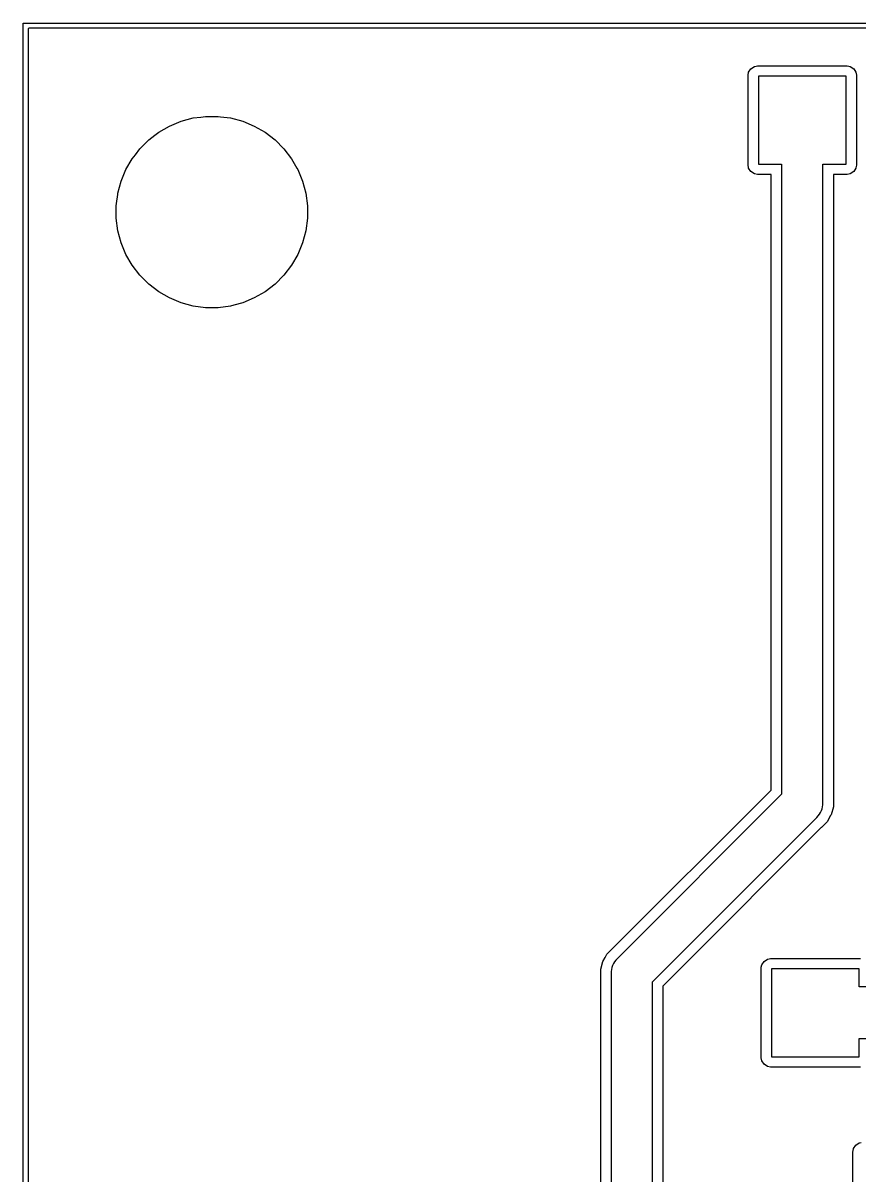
# Model space of a CAD drawing. Header units: metres. Extents: x 44.9 to 117.2, y -105.5 to -49.4.
# Drawn here: x 44.86 to 61.06, y -71.74 to -49.43 of the extents above; entities that cross this region are included whole.
import ezdxf

# ---------------------------------------------------------------- set-up
doc = ezdxf.new("R2010")
doc.units = ezdxf.units.M

msp = doc.modelspace()

# ---------------------------------------------------------------- linework, layer by layer
for points in [[(44.858, -105.51), (44.858, -49.43), (117.242, -49.43), (117.242, -105.51), (44.858, -105.51)], [(92.696, -49.53), (44.97, -49.53), (44.961, -49.533), (44.958, -49.542), (44.958, -91.883), (44.961, -91.891), (44.97, -91.894), (92.696, -91.894)], [(56.041, -72.564), (56.041, -67.898), (56.041, -67.898), (56.041, -67.898), (56.041, -67.898), (56.041, -67.898), (56.041, -67.739), (56.041, -67.739), (56.041, -67.739), (56.041, -67.739), (56.041, -67.739), (56.041, -67.739), (56.041, -67.739), (56.041, -67.739), (56.082, -67.586), (56.082, -67.586), (56.082, -67.586), (56.082, -67.586), (56.082, -67.586), (56.082, -67.586), (56.082, -67.586), (56.082, -67.586), (56.126, -67.511), (56.161, -67.449), (56.161, -67.449), (56.161, -67.449), (56.161, -67.449), (56.161, -67.449), (56.161, -67.449), (56.161, -67.449), (56.161, -67.449), (59.34, -64.271), (59.343, -64.262), (59.343, -52.37), (59.34, -52.362), (59.332, -52.359), (59.074, -52.359), (59.074, -52.359), (59.074, -52.359), (59.074, -52.359), (59.074, -52.359), (59.074, -52.359), (59.016, -52.347), (59.016, -52.347), (59.016, -52.347), (59.016, -52.347), (59.016, -52.347), (59.016, -52.347), (59.016, -52.347), (59.016, -52.347), (59.016, -52.347), (59.016, -52.347), (58.949, -52.303), (58.949, -52.303), (58.949, -52.303), (58.949, -52.303), (58.949, -52.303), (58.949, -52.303), (58.949, -52.303), (58.949, -52.303), (58.949, -52.303), (58.949, -52.303), (58.949, -52.303), (58.949, -52.303), (58.905, -52.236), (58.905, -52.236), (58.905, -52.236), (58.905, -52.236), (58.905, -52.236), (58.905, -52.236), (58.905, -52.236), (58.905, -52.236), (58.905, -52.236), (58.905, -52.236), (58.905, -52.236), (58.905, -52.236), (58.905, -52.236), (58.905, -52.236), (58.905, -52.236), (58.903, -52.228), (58.893, -52.178), (58.893, -52.178), (58.893, -52.178), (58.893, -52.178), (58.893, -52.178), (58.893, -52.178), (58.893, -50.438), (58.893, -50.438), (58.893, -50.438), (58.893, -50.438), (58.893, -50.438), (58.893, -50.438), (58.905, -50.38), (58.905, -50.38), (58.905, -50.38), (58.905, -50.38), (58.905, -50.38), (58.905, -50.38), (58.905, -50.38), (58.905, -50.38), (58.905, -50.38), (58.905, -50.38), (58.905, -50.38), (58.905, -50.38), (58.949, -50.313), (58.949, -50.313), (58.949, -50.313), (58.949, -50.313), (58.949, -50.313), (58.949, -50.313), (58.949, -50.313), (58.949, -50.313), (58.949, -50.313), (58.949, -50.313), (58.949, -50.313), (58.949, -50.313), (59.016, -50.269), (59.016, -50.269), (59.016, -50.269), (59.016, -50.269), (59.016, -50.269), (59.016, -50.269), (59.016, -50.269), (59.016, -50.269), (59.016, -50.269), (59.016, -50.269), (59.016, -50.269), (59.016, -50.269), (59.051, -50.262), (59.074, -50.257), (59.074, -50.257), (59.074, -50.257), (59.074, -50.257), (59.074, -50.257), (59.074, -50.257), (60.814, -50.257), (60.814, -50.257), (60.814, -50.257), (60.814, -50.257), (60.814, -50.257), (60.814, -50.257), (60.843, -50.263), (60.872, -50.269), (60.872, -50.269), (60.872, -50.269), (60.872, -50.269), (60.872, -50.269), (60.872, -50.269), (60.872, -50.269), (60.872, -50.269), (60.872, -50.269), (60.872, -50.269), (60.872, -50.269), (60.872, -50.269), (60.872, -50.269), (60.872, -50.269), (60.872, -50.269), (60.872, -50.269), (60.872, -50.269), (60.872, -50.269), (60.872, -50.269), (60.872, -50.269), (60.872, -50.269), (60.872, -50.269), (60.872, -50.269), (60.872, -50.269), (60.872, -50.269), (60.872, -50.269), (60.872, -50.269), (60.872, -50.269), (60.872, -50.269), (60.872, -50.269), (60.872, -50.269), (60.872, -50.269), (60.872, -50.269), (60.872, -50.269), (60.872, -50.269), (60.872, -50.269), (60.872, -50.269), (60.872, -50.269), (60.872, -50.269), (60.872, -50.269), (60.872, -50.269), (60.872, -50.269), (60.872, -50.269), (60.872, -50.269), (60.872, -50.269), (60.872, -50.269), (60.872, -50.269), (60.872, -50.269), (60.872, -50.269), (60.872, -50.269), (60.872, -50.269), (60.872, -50.269), (60.872, -50.269), (60.872, -50.269), (60.872, -50.269), (60.872, -50.269), (60.872, -50.269), (60.872, -50.269), (60.872, -50.269), (60.872, -50.269), (60.872, -50.269), (60.872, -50.269), (60.872, -50.269), (60.872, -50.269), (60.872, -50.269), (60.872, -50.269), (60.872, -50.269), (60.872, -50.269), (60.872, -50.269), (60.872, -50.269), (60.939, -50.313), (60.939, -50.313), (60.939, -50.313), (60.939, -50.313), (60.939, -50.313), (60.939, -50.313), (60.939, -50.313), (60.939, -50.313), (60.939, -50.313), (60.939, -50.313), (60.939, -50.313), (60.939, -50.313), (60.983, -50.38), (60.983, -50.38), (60.983, -50.38), (60.983, -50.38), (60.983, -50.38), (60.983, -50.38), (60.983, -50.38), (60.983, -50.38), (60.983, -50.38), (60.983, -50.38), (60.983, -50.383), (60.995, -50.438), (60.995, -50.438), (60.995, -50.438), (60.995, -50.438), (60.995, -50.438), (60.995, -50.438), (60.995, -52.178), (60.995, -52.178), (60.995, -52.178), (60.995, -52.178), (60.995, -52.178), (60.995, -52.178), (60.983, -52.233), (60.983, -52.236), (60.983, -52.236), (60.983, -52.236), (60.983, -52.236), (60.983, -52.236), (60.983, -52.236), (60.983, -52.236), (60.983, -52.236), (60.983, -52.236), (60.983, -52.236), (60.939, -52.303), (60.939, -52.303), (60.939, -52.303), (60.939, -52.303), (60.939, -52.303), (60.939, -52.303), (60.939, -52.303), (60.939, -52.303), (60.939, -52.303), (60.939, -52.303), (60.872, -52.347), (60.872, -52.347), (60.872, -52.347), (60.872, -52.347), (60.872, -52.347), (60.872, -52.347), (60.872, -52.347), (60.872, -52.347), (60.872, -52.347), (60.872, -52.347), (60.814, -52.359), (60.814, -52.359), (60.814, -52.359), (60.814, -52.359), (60.814, -52.359), (60.814, -52.359), (60.556, -52.359), (60.548, -52.362), (60.545, -52.37), (60.545, -64.595), (60.545, -64.595), (60.545, -64.595), (60.545, -64.595), (60.545, -64.595), (60.545, -64.595), (60.545, -64.595), (60.545, -64.595), (60.504, -64.748), (60.504, -64.748), (60.504, -64.748), (60.504, -64.748), (60.504, -64.748), (60.504, -64.748), (60.504, -64.748), (60.504, -64.748), (60.493, -64.766), (60.425, -64.885), (60.425, -64.885), (60.425, -64.885), (60.425, -64.885), (60.425, -64.885), (60.425, -64.885), (60.425, -64.885), (60.425, -64.885), (60.313, -64.997), (60.313, -64.997), (60.313, -64.997), (60.313, -64.997), (60.313, -64.997), (60.313, -64.997), (60.313, -64.997), (60.313, -64.997), (60.313, -64.997), (60.313, -64.997), (60.313, -64.997), (60.313, -64.997), (60.313, -64.997), (60.313, -64.997), (60.313, -64.997), (60.313, -64.997), (60.313, -64.997), (60.313, -64.997), (60.313, -64.997), (60.312, -64.997), (60.312, -64.997), (60.312, -64.997), (60.312, -64.997), (60.312, -64.997), (60.312, -64.997), (60.312, -64.997), (60.312, -64.997), (60.312, -64.997), (57.599, -67.71), (57.246, -68.063), (57.243, -68.071), (57.243, -72.39)], [(57.042, -72.478), (57.042, -67.984), (57.042, -67.984), (57.042, -67.984), (57.042, -67.984), (57.042, -67.984), (57.042, -67.984), (57.042, -67.984), (57.042, -67.984), (57.042, -67.984), (57.042, -67.984), (57.042, -67.984), (57.042, -67.984), (57.042, -67.984), (57.042, -67.984), (57.042, -67.984), (57.042, -67.984), (57.042, -67.984), (57.042, -67.984), (60.227, -64.799), (60.253, -64.77), (60.277, -64.738), (60.297, -64.705), (60.314, -64.669), (60.327, -64.632), (60.327, -64.632), (60.337, -64.594), (60.342, -64.555), (60.344, -64.516), (60.344, -52.158), (60.344, -52.158), (60.344, -52.158), (60.344, -52.158), (60.344, -52.158), (60.344, -52.158), (60.344, -52.158), (60.344, -52.158), (60.344, -52.158), (60.344, -52.158), (60.344, -52.158), (60.344, -52.158), (60.344, -52.158), (60.344, -52.158), (60.344, -52.158), (60.344, -52.158), (60.344, -52.158), (60.344, -52.158), (60.344, -52.158), (60.344, -52.158), (60.344, -52.158), (60.344, -52.158), (60.344, -52.158), (60.344, -52.158), (60.344, -52.158), (60.344, -52.158), (60.344, -52.158), (60.344, -52.158), (60.344, -52.158), (60.344, -52.158), (60.344, -52.158), (60.344, -52.158), (60.344, -52.158), (60.344, -52.158), (60.794, -52.158), (60.794, -50.458), (59.094, -50.458), (59.094, -52.158), (59.544, -52.158), (59.544, -52.158), (59.544, -52.158), (59.544, -52.158), (59.544, -52.158), (59.544, -52.158), (59.544, -52.158), (59.544, -52.158), (59.544, -52.158), (59.544, -52.158), (59.544, -52.158), (59.544, -52.158), (59.544, -52.158), (59.544, -52.158), (59.544, -52.158), (59.544, -52.158), (59.544, -52.158), (59.544, -52.158), (59.544, -52.158), (59.544, -52.158), (59.544, -52.158), (59.544, -52.158), (59.544, -52.158), (59.544, -52.158), (59.544, -52.158), (59.544, -52.158), (59.544, -52.158), (59.544, -52.158), (59.544, -52.158), (59.544, -52.158), (59.544, -52.158), (59.544, -52.158), (59.544, -52.158), (59.544, -52.158), (59.544, -64.35), (59.544, -64.35), (59.544, -64.35), (59.544, -64.35), (59.544, -64.35), (59.544, -64.35), (59.544, -64.35), (59.544, -64.35), (59.544, -64.35), (59.544, -64.35), (59.544, -64.35), (59.544, -64.35), (59.544, -64.35), (59.544, -64.35), (59.544, -64.35), (59.544, -64.35), (59.544, -64.35), (59.544, -64.35), (56.359, -67.535), (56.333, -67.564), (56.309, -67.596), (56.289, -67.629), (56.272, -67.665), (56.259, -67.702), (56.259, -67.702), (56.249, -67.74), (56.244, -67.779), (56.242, -67.818), (56.242, -78.187)], [(46.663, -52.965), (46.669, -52.92), (46.692, -52.75), (46.695, -52.724), (46.695, -52.724), (46.695, -52.724), (46.695, -52.724), (46.695, -52.724), (46.695, -52.724), (46.695, -52.724), (46.695, -52.724), (46.695, -52.724), (46.695, -52.724), (46.695, -52.724), (46.695, -52.724), (46.695, -52.724), (46.695, -52.724), (46.695, -52.724), (46.695, -52.724), (46.758, -52.49), (46.758, -52.49), (46.758, -52.49), (46.758, -52.49), (46.758, -52.49), (46.758, -52.49), (46.758, -52.49), (46.758, -52.49), (46.758, -52.49), (46.758, -52.49), (46.758, -52.49), (46.851, -52.266), (46.851, -52.266), (46.851, -52.266), (46.851, -52.266), (46.972, -52.056), (46.972, -52.056), (46.972, -52.056), (46.972, -52.056), (47.032, -51.978), (47.12, -51.863), (47.12, -51.863), (47.12, -51.863), (47.12, -51.863), (47.12, -51.863), (47.12, -51.863), (47.12, -51.863), (47.12, -51.863), (47.12, -51.863), (47.12, -51.863), (47.12, -51.863), (47.12, -51.863), (47.12, -51.863), (47.291, -51.692), (47.291, -51.692), (47.291, -51.692), (47.291, -51.692), (47.291, -51.692), (47.291, -51.692), (47.291, -51.692), (47.291, -51.692), (47.291, -51.692), (47.291, -51.692), (47.291, -51.692), (47.291, -51.692), (47.291, -51.692), (47.412, -51.599), (47.484, -51.544), (47.484, -51.544), (47.484, -51.544), (47.484, -51.544), (47.694, -51.423), (47.694, -51.423), (47.694, -51.423), (47.694, -51.423), (47.918, -51.33), (47.918, -51.33), (47.918, -51.33), (47.918, -51.33), (47.918, -51.33), (47.918, -51.33), (47.918, -51.33), (47.918, -51.33), (47.918, -51.33), (47.918, -51.33), (47.918, -51.33), (48.152, -51.267), (48.152, -51.267), (48.152, -51.267), (48.152, -51.267), (48.152, -51.267), (48.152, -51.267), (48.152, -51.267), (48.152, -51.267), (48.152, -51.267), (48.152, -51.267), (48.152, -51.267), (48.152, -51.267), (48.152, -51.267), (48.152, -51.267), (48.152, -51.267), (48.152, -51.267), (48.3, -51.248), (48.393, -51.235), (48.393, -51.235), (48.393, -51.235), (48.393, -51.235), (48.635, -51.235), (48.635, -51.235), (48.635, -51.235), (48.635, -51.235), (48.682, -51.242), (48.876, -51.267), (48.876, -51.267), (48.876, -51.267), (48.876, -51.267), (48.876, -51.267), (48.876, -51.267), (48.876, -51.267), (48.876, -51.267), (48.876, -51.267), (49.11, -51.33), (49.11, -51.33), (49.11, -51.33), (49.11, -51.33), (49.334, -51.423), (49.334, -51.423), (49.334, -51.423), (49.334, -51.423), (49.544, -51.544), (49.544, -51.544), (49.544, -51.544), (49.544, -51.544), (49.544, -51.544), (49.544, -51.544), (49.544, -51.544), (49.544, -51.544), (49.544, -51.544), (49.544, -51.544), (49.544, -51.544), (49.737, -51.692), (49.737, -51.692), (49.737, -51.692), (49.737, -51.692), (49.908, -51.863), (49.908, -51.863), (49.908, -51.863), (49.908, -51.863), (50.056, -52.056), (50.056, -52.056), (50.056, -52.056), (50.056, -52.056), (50.056, -52.056), (50.056, -52.056), (50.056, -52.056), (50.056, -52.056), (50.16, -52.236), (50.177, -52.266), (50.177, -52.266), (50.177, -52.266), (50.177, -52.266), (50.27, -52.49), (50.27, -52.49), (50.27, -52.49), (50.27, -52.49), (50.333, -52.724), (50.333, -52.724), (50.333, -52.724), (50.333, -52.724), (50.365, -52.965), (50.365, -52.965), (50.365, -52.965), (50.365, -52.965), (50.365, -53.207), (50.365, -53.207), (50.365, -53.207), (50.365, -53.207), (50.333, -53.448), (50.333, -53.448), (50.333, -53.448), (50.333, -53.448), (50.27, -53.682), (50.27, -53.682), (50.27, -53.682), (50.27, -53.682), (50.177, -53.906), (50.177, -53.906), (50.177, -53.906), (50.177, -53.906), (50.056, -54.116), (50.056, -54.116), (50.056, -54.116), (50.056, -54.116), (49.908, -54.309), (49.908, -54.309), (49.908, -54.309), (49.908, -54.309), (49.737, -54.48), (49.737, -54.48), (49.737, -54.48), (49.737, -54.48), (49.544, -54.628), (49.544, -54.628), (49.544, -54.628), (49.544, -54.628), (49.334, -54.749), (49.334, -54.749), (49.334, -54.749), (49.334, -54.749), (49.11, -54.842), (49.11, -54.842), (49.11, -54.842), (49.11, -54.842), (48.937, -54.888), (48.876, -54.905), (48.876, -54.905), (48.876, -54.905), (48.876, -54.905), (48.876, -54.905), (48.876, -54.905), (48.876, -54.905), (48.876, -54.905), (48.876, -54.905), (48.876, -54.905), (48.876, -54.905), (48.876, -54.905), (48.876, -54.905), (48.635, -54.937), (48.635, -54.937), (48.635, -54.937), (48.635, -54.937), (48.393, -54.937), (48.393, -54.937), (48.393, -54.937), (48.393, -54.937), (48.152, -54.905), (48.152, -54.905), (48.152, -54.905), (48.152, -54.905), (48.152, -54.905), (48.152, -54.905), (48.152, -54.905), (48.152, -54.905), (48.152, -54.905), (48.152, -54.905), (48.152, -54.905), (48.152, -54.905), (48.152, -54.905), (47.918, -54.842), (47.918, -54.842), (47.918, -54.842), (47.918, -54.842), (47.918, -54.842), (47.918, -54.842), (47.918, -54.842), (47.918, -54.842), (47.694, -54.749), (47.694, -54.749), (47.694, -54.749), (47.694, -54.749), (47.694, -54.749), (47.694, -54.749), (47.694, -54.749), (47.694, -54.749), (47.694, -54.749), (47.694, -54.749), (47.694, -54.749), (47.694, -54.749), (47.694, -54.749), (47.694, -54.749), (47.694, -54.749), (47.694, -54.749), (47.694, -54.749), (47.694, -54.749), (47.694, -54.749), (47.484, -54.628), (47.484, -54.628), (47.484, -54.628), (47.484, -54.628), (47.484, -54.628), (47.484, -54.628), (47.484, -54.628), (47.484, -54.628), (47.291, -54.48), (47.291, -54.48), (47.291, -54.48), (47.291, -54.48), (47.12, -54.309), (47.12, -54.309), (47.12, -54.309), (47.12, -54.309), (46.972, -54.116), (46.972, -54.116), (46.972, -54.116), (46.972, -54.116), (46.972, -54.116), (46.972, -54.116), (46.972, -54.116), (46.972, -54.116), (46.972, -54.116), (46.972, -54.116), (46.972, -54.116), (46.851, -53.906), (46.851, -53.906), (46.851, -53.906), (46.851, -53.906), (46.758, -53.682), (46.758, -53.682), (46.758, -53.682), (46.758, -53.682), (46.758, -53.682), (46.758, -53.682), (46.758, -53.682), (46.758, -53.682), (46.758, -53.682), (46.758, -53.682), (46.758, -53.682), (46.695, -53.448), (46.695, -53.448), (46.695, -53.448), (46.695, -53.448), (46.695, -53.448), (46.695, -53.448), (46.695, -53.448), (46.695, -53.448), (46.695, -53.448), (46.695, -53.448), (46.695, -53.448), (46.695, -53.448), (46.695, -53.448), (46.695, -53.448), (46.663, -53.207), (46.663, -53.207), (46.663, -53.207), (46.663, -53.207), (46.663, -52.965), (46.663, -52.965), (46.663, -52.965), (46.663, -52.965)], [(59.147, -67.71), (59.15, -67.696), (59.159, -67.652), (59.159, -67.652), (59.159, -67.652), (59.159, -67.652), (59.159, -67.652), (59.159, -67.652), (59.159, -67.652), (59.159, -67.652), (59.159, -67.652), (59.159, -67.652), (59.159, -67.652), (59.159, -67.652), (59.203, -67.585), (59.203, -67.585), (59.203, -67.585), (59.203, -67.585), (59.203, -67.585), (59.203, -67.585), (59.203, -67.585), (59.203, -67.585), (59.203, -67.585), (59.203, -67.585), (59.203, -67.585), (59.203, -67.585), (59.27, -67.541), (59.27, -67.541), (59.27, -67.541), (59.27, -67.541), (59.27, -67.541), (59.27, -67.541), (59.27, -67.541), (59.27, -67.541), (59.27, -67.541), (59.27, -67.541), (59.27, -67.541), (59.27, -67.541), (59.305, -67.534), (59.328, -67.529), (59.328, -67.529), (59.328, -67.529), (59.328, -67.529), (59.328, -67.529), (59.328, -67.529), (61.068, -67.529)], [(61.068, -69.631), (59.328, -69.631), (59.328, -69.631), (59.328, -69.631), (59.328, -69.631), (59.328, -69.631), (59.328, -69.631), (59.27, -69.619), (59.27, -69.619), (59.27, -69.619), (59.27, -69.619), (59.27, -69.619), (59.27, -69.619), (59.27, -69.619), (59.27, -69.619), (59.27, -69.619), (59.27, -69.619), (59.203, -69.575), (59.203, -69.575), (59.203, -69.575), (59.203, -69.575), (59.203, -69.575), (59.203, -69.575), (59.203, -69.575), (59.203, -69.575), (59.203, -69.575), (59.203, -69.575), (59.203, -69.575), (59.203, -69.575), (59.159, -69.508), (59.159, -69.508), (59.159, -69.508), (59.159, -69.508), (59.159, -69.508), (59.159, -69.508), (59.159, -69.508), (59.159, -69.508), (59.159, -69.508), (59.159, -69.508), (59.159, -69.508), (59.159, -69.508), (59.159, -69.508), (59.159, -69.508), (59.159, -69.508), (59.147, -69.45), (59.147, -69.45), (59.147, -69.45), (59.147, -69.45), (59.147, -69.45), (59.147, -69.45), (59.147, -67.71), (59.147, -67.71), (59.147, -67.71), (59.147, -67.71), (59.147, -67.71), (59.147, -67.71)], [(62.904, -68.08), (61.048, -68.08), (61.048, -68.08), (61.048, -68.08), (61.048, -68.08), (61.048, -68.08), (61.048, -68.08), (61.048, -68.08), (61.048, -68.08), (61.048, -68.08), (61.048, -68.08), (61.048, -68.08), (61.048, -68.08), (61.048, -68.08), (61.048, -68.08), (61.048, -68.08), (61.048, -68.08), (61.048, -68.08), (61.048, -68.08), (61.048, -68.08), (61.048, -68.08), (61.048, -68.08), (61.048, -68.08), (61.048, -68.08), (61.048, -68.08), (61.048, -68.08), (61.048, -68.08), (61.048, -68.08), (61.048, -68.08), (61.048, -68.08), (61.048, -68.08), (61.048, -68.08), (61.048, -68.08), (61.048, -68.08), (61.048, -68.08), (61.048, -67.73), (59.348, -67.73), (59.348, -69.43)], [(59.348, -69.43), (61.048, -69.43), (61.048, -69.08), (61.048, -69.08), (61.048, -69.08), (61.048, -69.08), (61.048, -69.08), (61.048, -69.08), (61.048, -69.08), (61.048, -69.08), (61.048, -69.08), (61.048, -69.08), (61.048, -69.08), (61.048, -69.08), (61.048, -69.08), (61.048, -69.08), (61.048, -69.08), (61.048, -69.08), (61.048, -69.08), (61.048, -69.08), (61.048, -69.08), (61.048, -69.08), (61.048, -69.08), (61.048, -69.08), (61.048, -69.08), (61.048, -69.08), (61.048, -69.08), (61.048, -69.08), (61.048, -69.08), (61.048, -69.08), (61.048, -69.08), (61.048, -69.08), (61.048, -69.08), (61.048, -69.08), (61.048, -69.08), (61.048, -69.08), (62.904, -69.08)], [(60.925, -71.266), (60.928, -71.252), (60.937, -71.208), (60.937, -71.208), (60.937, -71.208), (60.937, -71.208), (60.937, -71.208), (60.937, -71.208), (60.937, -71.208), (60.937, -71.208), (60.937, -71.208), (60.937, -71.208), (60.937, -71.208), (60.937, -71.208), (60.981, -71.141), (60.981, -71.141), (60.981, -71.141), (60.981, -71.141), (60.981, -71.141), (60.981, -71.141), (60.981, -71.141), (60.981, -71.141), (60.981, -71.141), (60.981, -71.141), (60.981, -71.141), (60.981, -71.141), (61.048, -71.097), (61.048, -71.097), (61.048, -71.097), (61.048, -71.097), (61.048, -71.097), (61.048, -71.097), (61.048, -71.097), (61.048, -71.097), (61.048, -71.097), (61.048, -71.097), (61.048, -71.097), (61.048, -71.097), (61.083, -71.09)], [(60.925, -73.006), (60.925, -71.266), (60.925, -71.266), (60.925, -71.266), (60.925, -71.266), (60.925, -71.266), (60.925, -71.266)]]:
    msp.add_lwpolyline(points)

doc.saveas('drawing.dxf')
